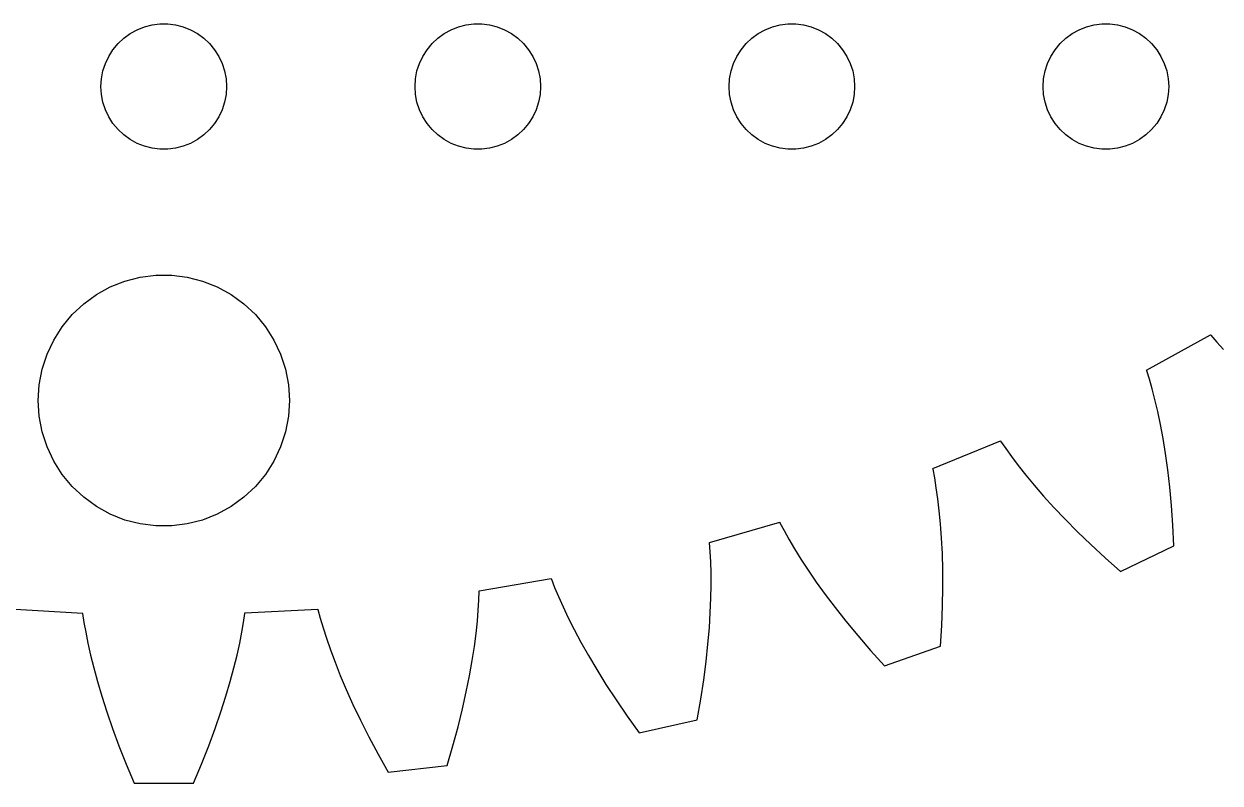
# Model space of a CAD drawing. Header units: metres. Extents: x -54 to 54, y -54 to 54.
# Drawn here: x -3.34 to 25.23, y -54.14 to -36 of the extents above; entities that cross this region are included whole.
import ezdxf

# ---------------------------------------------------------------- set-up
doc = ezdxf.new("R2010")
doc.units = ezdxf.units.M

msp = doc.modelspace()

# ---------------------------------------------------------------- linework, layer by layer
for p, q in [((-0.956131, -36.3442), (-0.803726, -36.2335)), ((-0.803726, -36.2335), (-0.638657, -36.1428)), ((-0.638657, -36.1428), (-0.463516, -36.0734)), ((-0.463516, -36.0734), (-0.281067, -36.0266)), ((-0.281067, -36.0266), (-0.094177, -36.003)), ((-0.094177, -36.003), (0.094177, -36.003)), ((0.094177, -36.003), (0.281067, -36.0266)), ((0.281067, -36.0266), (0.463516, -36.0734)), ((0.463516, -36.0734), (0.638657, -36.1428)), ((0.638657, -36.1428), (0.803726, -36.2335)), ((0.803726, -36.2335), (0.956131, -36.3442)), ((6.54385, -36.3442), (6.69626, -36.2335)), ((6.69626, -36.2335), (6.86133, -36.1428)), ((6.86133, -36.1428), (7.03647, -36.0734)), ((7.03647, -36.0734), (7.21892, -36.0266)), ((7.21892, -36.0266), (7.40581, -36.003)), ((7.40581, -36.003), (7.59418, -36.003)), ((7.59418, -36.003), (7.78107, -36.0266)), ((7.78107, -36.0266), (7.96352, -36.0734)), ((7.96352, -36.0734), (8.13866, -36.1428)), ((8.13866, -36.1428), (8.30373, -36.2335)), ((8.30373, -36.2335), (8.45613, -36.3442)), ((14.0439, -36.3442), (14.1963, -36.2335)), ((14.1963, -36.2335), (14.3613, -36.1428)), ((14.3613, -36.1428), (14.5365, -36.0734)), ((14.5365, -36.0734), (14.7189, -36.0266)), ((14.7189, -36.0266), (14.9058, -36.003)), ((14.9058, -36.003), (15.0942, -36.003)), ((15.0942, -36.003), (15.2811, -36.0266)), ((15.2811, -36.0266), (15.4635, -36.0734)), ((15.4635, -36.0734), (15.6387, -36.1428)), ((15.6387, -36.1428), (15.8037, -36.2335)), ((15.8037, -36.2335), (15.9561, -36.3442)), ((21.5439, -36.3442), (21.6963, -36.2335)), ((21.6963, -36.2335), (21.8613, -36.1428)), ((21.8613, -36.1428), (22.0365, -36.0734)), ((22.0365, -36.0734), (22.2189, -36.0266)), ((22.2189, -36.0266), (22.4058, -36.003)), ((22.4058, -36.003), (22.5942, -36.003)), ((22.5942, -36.003), (22.7811, -36.0266)), ((22.7811, -36.0266), (22.9635, -36.0734)), ((22.9635, -36.0734), (23.1387, -36.1428)), ((23.1387, -36.1428), (23.3037, -36.2335)), ((23.3037, -36.2335), (23.4561, -36.3442)), ((-1.21352, -36.6183), (-1.09344, -36.4732)), ((-1.09344, -36.4732), (-0.956131, -36.3442)), ((0.956131, -36.3442), (1.09344, -36.4732)), ((1.09344, -36.4732), (1.21352, -36.6183)), ((6.28647, -36.6183), (6.40654, -36.4732)), ((6.40654, -36.4732), (6.54385, -36.3442)), ((8.45613, -36.3442), (8.59344, -36.4732)), ((8.59344, -36.4732), (8.71352, -36.6183)), ((13.7865, -36.6183), (13.9065, -36.4732)), ((13.9065, -36.4732), (14.0439, -36.3442)), ((15.9561, -36.3442), (16.0934, -36.4732)), ((16.0934, -36.4732), (16.2135, -36.6183)), ((21.2865, -36.6183), (21.4065, -36.4732)), ((21.4065, -36.4732), (21.5439, -36.3442)), ((23.4561, -36.3442), (23.5934, -36.4732)), ((23.5934, -36.4732), (23.7135, -36.6183)), ((-1.39465, -36.9478), (-1.31445, -36.7774)), ((-1.31445, -36.7774), (-1.21352, -36.6183)), ((1.21352, -36.6183), (1.31445, -36.7774)), ((1.31445, -36.7774), (1.39465, -36.9478)), ((6.10533, -36.9478), (6.18553, -36.7774)), ((6.18553, -36.7774), (6.28647, -36.6183)), ((8.71352, -36.6183), (8.81445, -36.7774)), ((8.81445, -36.7774), (8.89465, -36.9478)), ((13.6053, -36.9478), (13.6855, -36.7774)), ((13.6855, -36.7774), (13.7865, -36.6183)), ((16.2135, -36.6183), (16.3145, -36.7774)), ((16.3145, -36.7774), (16.3947, -36.9478)), ((21.1053, -36.9478), (21.1855, -36.7774)), ((21.1855, -36.7774), (21.2865, -36.6183)), ((23.7135, -36.6183), (23.8145, -36.7774)), ((23.8145, -36.7774), (23.8947, -36.9478)), ((-1.48816, -37.312), (-1.45287, -37.127)), ((-1.45287, -37.127), (-1.39465, -36.9478)), ((1.39465, -36.9478), (1.45287, -37.127)), ((1.45287, -37.127), (1.48816, -37.312)), ((6.01183, -37.312), (6.04712, -37.127)), ((6.04712, -37.127), (6.10533, -36.9478)), ((8.89465, -36.9478), (8.95287, -37.127)), ((8.95287, -37.127), (8.98816, -37.312)), ((13.5118, -37.312), (13.5471, -37.127)), ((13.5471, -37.127), (13.6053, -36.9478)), ((16.3947, -36.9478), (16.4529, -37.127)), ((16.4529, -37.127), (16.4882, -37.312)), ((21.0118, -37.312), (21.0471, -37.127)), ((21.0471, -37.127), (21.1053, -36.9478)), ((23.8947, -36.9478), (23.9529, -37.127)), ((23.9529, -37.127), (23.9882, -37.312)), ((-1.5, -37.5), (-1.48816, -37.312)), ((1.48816, -37.312), (1.5, -37.5)), ((6, -37.5), (6.01183, -37.312)), ((8.98816, -37.312), (9, -37.5)), ((13.5, -37.5), (13.5118, -37.312)), ((16.4882, -37.312), (16.5, -37.5)), ((21, -37.5), (21.0118, -37.312)), ((23.9882, -37.312), (24, -37.5)), ((-1.48816, -37.688), (-1.5, -37.5)), ((-1.45287, -37.873), (-1.48816, -37.688)), ((1.48816, -37.688), (1.45287, -37.873)), ((1.5, -37.5), (1.48816, -37.688)), ((6.01183, -37.688), (6, -37.5)), ((6.04712, -37.873), (6.01183, -37.688)), ((8.98816, -37.688), (8.95287, -37.873)), ((9, -37.5), (8.98816, -37.688)), ((13.5118, -37.688), (13.5, -37.5)), ((13.5471, -37.873), (13.5118, -37.688)), ((16.4882, -37.688), (16.4529, -37.873)), ((16.5, -37.5), (16.4882, -37.688)), ((21.0118, -37.688), (21, -37.5)), ((21.0471, -37.873), (21.0118, -37.688)), ((23.9882, -37.688), (23.9529, -37.873)), ((24, -37.5), (23.9882, -37.688)), ((-1.39465, -38.0522), (-1.45287, -37.873)), ((1.45287, -37.873), (1.39465, -38.0522)), ((6.10533, -38.0522), (6.04712, -37.873)), ((8.95287, -37.873), (8.89465, -38.0522)), ((13.6053, -38.0522), (13.5471, -37.873)), ((16.4529, -37.873), (16.3947, -38.0522)), ((21.1053, -38.0522), (21.0471, -37.873)), ((23.9529, -37.873), (23.8947, -38.0522)), ((-1.31445, -38.2226), (-1.39465, -38.0522)), ((-1.21352, -38.3817), (-1.31445, -38.2226)), ((1.31445, -38.2226), (1.21352, -38.3817)), ((1.39465, -38.0522), (1.31445, -38.2226)), ((6.18553, -38.2226), (6.10533, -38.0522)), ((6.28647, -38.3817), (6.18553, -38.2226)), ((8.81445, -38.2226), (8.71352, -38.3817)), ((8.89465, -38.0522), (8.81445, -38.2226)), ((13.6855, -38.2226), (13.6053, -38.0522)), ((13.7865, -38.3817), (13.6855, -38.2226)), ((16.3145, -38.2226), (16.2135, -38.3817)), ((16.3947, -38.0522), (16.3145, -38.2226)), ((21.1855, -38.2226), (21.1053, -38.0522)), ((21.2865, -38.3817), (21.1855, -38.2226)), ((23.8145, -38.2226), (23.7135, -38.3817)), ((23.8947, -38.0522), (23.8145, -38.2226)), ((-1.09344, -38.5268), (-1.21352, -38.3817)), ((-0.956131, -38.6558), (-1.09344, -38.5268)), ((1.09344, -38.5268), (0.956131, -38.6558)), ((1.21352, -38.3817), (1.09344, -38.5268)), ((6.40654, -38.5268), (6.28647, -38.3817)), ((6.54385, -38.6558), (6.40654, -38.5268)), ((8.59344, -38.5268), (8.45613, -38.6558)), ((8.71352, -38.3817), (8.59344, -38.5268)), ((13.9065, -38.5268), (13.7865, -38.3817)), ((14.0439, -38.6558), (13.9065, -38.5268)), ((16.0934, -38.5268), (15.9561, -38.6558)), ((16.2135, -38.3817), (16.0934, -38.5268)), ((21.4065, -38.5268), (21.2865, -38.3817)), ((21.5439, -38.6558), (21.4065, -38.5268)), ((23.5934, -38.5268), (23.4561, -38.6558)), ((23.7135, -38.3817), (23.5934, -38.5268)), ((-0.803726, -38.7665), (-0.956131, -38.6558)), ((-0.638657, -38.8572), (-0.803726, -38.7665)), ((0.803726, -38.7665), (0.638657, -38.8572)), ((0.956131, -38.6558), (0.803726, -38.7665)), ((6.69626, -38.7665), (6.54385, -38.6558)), ((6.86133, -38.8572), (6.69626, -38.7665)), ((8.30373, -38.7665), (8.13866, -38.8572)), ((8.45613, -38.6558), (8.30373, -38.7665)), ((14.1963, -38.7665), (14.0439, -38.6558)), ((14.3613, -38.8572), (14.1963, -38.7665)), ((15.8037, -38.7665), (15.6387, -38.8572)), ((15.9561, -38.6558), (15.8037, -38.7665)), ((21.6963, -38.7665), (21.5439, -38.6558)), ((21.8613, -38.8572), (21.6963, -38.7665)), ((23.3037, -38.7665), (23.1387, -38.8572)), ((23.4561, -38.6558), (23.3037, -38.7665)), ((-0.463516, -38.9266), (-0.638657, -38.8572)), ((-0.281067, -38.9734), (-0.463516, -38.9266)), ((-0.094177, -38.997), (-0.281067, -38.9734)), ((0.094177, -38.997), (-0.094177, -38.997)), ((0.281067, -38.9734), (0.094177, -38.997)), ((0.463516, -38.9266), (0.281067, -38.9734)), ((0.638657, -38.8572), (0.463516, -38.9266)), ((7.03647, -38.9266), (6.86133, -38.8572)), ((7.21892, -38.9734), (7.03647, -38.9266)), ((7.40581, -38.997), (7.21892, -38.9734)), ((7.59418, -38.997), (7.40581, -38.997)), ((7.78107, -38.9734), (7.59418, -38.997)), ((7.96352, -38.9266), (7.78107, -38.9734)), ((8.13866, -38.8572), (7.96352, -38.9266)), ((14.5365, -38.9266), (14.3613, -38.8572)), ((14.7189, -38.9734), (14.5365, -38.9266)), ((14.9058, -38.997), (14.7189, -38.9734)), ((15.0942, -38.997), (14.9058, -38.997)), ((15.2811, -38.9734), (15.0942, -38.997)), ((15.4635, -38.9266), (15.2811, -38.9734)), ((15.6387, -38.8572), (15.4635, -38.9266)), ((22.0365, -38.9266), (21.8613, -38.8572)), ((22.2189, -38.9734), (22.0365, -38.9266)), ((22.4058, -38.997), (22.2189, -38.9734)), ((22.5942, -38.997), (22.4058, -38.997)), ((22.7811, -38.9734), (22.5942, -38.997)), ((22.9635, -38.9266), (22.7811, -38.9734)), ((23.1387, -38.8572), (22.9635, -38.9266)), ((-1.27733, -42.2855), (-0.927048, -42.1468)), ((-0.927048, -42.1468), (-0.562134, -42.0531)), ((-0.562134, -42.0531), (-0.18837, -42.0059)), ((-0.18837, -42.0059), (0.18837, -42.0059)), ((0.18837, -42.0059), (0.562134, -42.0531)), ((0.562134, -42.0531), (0.927048, -42.1468)), ((0.927048, -42.1468), (1.27733, -42.2855)), ((-1.91226, -42.6885), (-1.60747, -42.467)), ((-1.60747, -42.467), (-1.27733, -42.2855)), ((1.27733, -42.2855), (1.60747, -42.467)), ((1.60747, -42.467), (1.91226, -42.6885)), ((-2.1869, -42.9464), (-1.91226, -42.6885)), ((1.91226, -42.6885), (2.1869, -42.9464)), ((-2.42705, -43.2366), (-2.1869, -42.9464)), ((2.1869, -42.9464), (2.42705, -43.2366)), ((-2.62891, -43.5547), (-2.42705, -43.2366)), ((2.42705, -43.2366), (2.62891, -43.5547)), ((-2.78932, -43.8956), (-2.62891, -43.5547)), ((2.62891, -43.5547), (2.78932, -43.8956)), ((23.4716, -44.274), (25.0023, -43.4328)), ((25.0023, -43.4328), (25.0072, -43.4414)), ((25.0072, -43.4414), (25.147, -43.6034)), ((25.147, -43.6034), (25.3075, -43.7811)), ((-2.90575, -44.2539), (-2.78932, -43.8956)), ((2.78932, -43.8956), (2.90575, -44.2539)), ((-2.97633, -44.624), (-2.90575, -44.2539)), ((2.90575, -44.2539), (2.97633, -44.624)), ((23.4782, -44.2864), (23.4716, -44.274)), ((23.541, -44.491), (23.4782, -44.2864)), ((23.6061, -44.7214), (23.541, -44.491)), ((-3, -45), (-2.97633, -44.624)), ((2.97633, -44.624), (3, -45)), ((23.6723, -44.9778), (23.6061, -44.7214)), ((-2.97633, -45.376), (-3, -45)), ((3, -45), (2.97633, -45.376)), ((23.7385, -45.2604), (23.6723, -44.9778)), ((-2.90575, -45.7461), (-2.97633, -45.376)), ((2.97633, -45.376), (2.90575, -45.7461)), ((23.8034, -45.5693), (23.7385, -45.2604)), ((23.866, -45.9045), (23.8034, -45.5693)), ((-2.78932, -46.1044), (-2.90575, -45.7461)), ((2.90575, -45.7461), (2.78932, -46.1044)), ((18.3669, -46.6236), (19.9822, -45.9591)), ((19.9822, -45.9591), (19.9861, -45.9681)), ((19.9861, -45.9681), (20.1069, -46.1448)), ((23.9251, -46.2661), (23.866, -45.9045)), ((-2.62891, -46.4453), (-2.78932, -46.1044)), ((2.78932, -46.1044), (2.62891, -46.4453)), ((20.1069, -46.1448), (20.2464, -46.3393)), ((23.9795, -46.6542), (23.9251, -46.2661)), ((-2.42705, -46.7634), (-2.62891, -46.4453)), ((2.62891, -46.4453), (2.42705, -46.7634)), ((20.2464, -46.3393), (20.4056, -46.551)), ((20.4056, -46.551), (20.5853, -46.7789)), ((-2.1869, -47.0536), (-2.42705, -46.7634)), ((2.42705, -46.7634), (2.1869, -47.0536)), ((18.3721, -46.6367), (18.3669, -46.6236)), ((18.4116, -46.847), (18.3721, -46.6367)), ((18.4505, -47.0833), (18.4116, -46.847)), ((20.5853, -46.7789), (20.7863, -47.0222)), ((24.028, -47.0686), (23.9795, -46.6542)), ((-1.91226, -47.3115), (-2.1869, -47.0536)), ((2.1869, -47.0536), (1.91226, -47.3115)), ((18.4875, -47.3455), (18.4505, -47.0833)), ((20.7863, -47.0222), (21.0093, -47.2802)), ((24.0695, -47.5093), (24.028, -47.0686)), ((-1.60747, -47.533), (-1.91226, -47.3115)), ((1.91226, -47.3115), (1.60747, -47.533)), ((18.5217, -47.6337), (18.4875, -47.3455)), ((21.0093, -47.2802), (21.2552, -47.5519)), ((-1.27733, -47.7145), (-1.60747, -47.533)), ((1.60747, -47.533), (1.27733, -47.7145)), ((18.5516, -47.9479), (18.5217, -47.6337)), ((21.2552, -47.5519), (21.5247, -47.8363)), ((24.1028, -47.9762), (24.0695, -47.5093)), ((-0.927048, -47.8532), (-1.27733, -47.7145)), ((-0.562134, -47.9469), (-0.927048, -47.8532)), ((-0.18837, -47.9941), (-0.562134, -47.9469)), ((0.562134, -47.9469), (0.18837, -47.9941)), ((0.927048, -47.8532), (0.562134, -47.9469)), ((1.27733, -47.7145), (0.927048, -47.8532)), ((13.0312, -48.3869), (14.7107, -47.9074)), ((14.7107, -47.9074), (14.7136, -47.9168)), ((14.7136, -47.9168), (14.8139, -48.1059)), ((18.5763, -48.288), (18.5516, -47.9479)), ((21.5247, -47.8363), (21.8185, -48.1327)), ((24.1267, -48.4691), (24.1028, -47.9762)), ((0.18837, -47.9941), (-0.18837, -47.9941)), ((14.8139, -48.1059), (14.9308, -48.3148)), ((21.8185, -48.1327), (22.1372, -48.4399)), ((13.0349, -48.4005), (13.0312, -48.3869)), ((13.0506, -48.6139), (13.0349, -48.4005)), ((14.9308, -48.3148), (15.0652, -48.543)), ((15.0652, -48.543), (15.2183, -48.7896)), ((18.5945, -48.654), (18.5763, -48.288)), ((22.1372, -48.4399), (22.4815, -48.757)), ((22.8519, -49.083), (24.1267, -48.4691)), ((13.0628, -48.853), (13.0506, -48.6139)), ((15.2183, -48.7896), (15.3908, -49.0539)), ((18.6051, -49.0457), (18.5945, -48.654)), ((22.4815, -48.757), (22.8519, -49.083)), ((13.0703, -49.1177), (13.0628, -48.853)), ((13.0719, -49.4079), (13.0703, -49.1177)), ((15.3908, -49.0539), (15.5835, -49.3352)), ((18.6069, -49.463), (18.6051, -49.0457)), ((7.53168, -49.5417), (9.25433, -49.2532)), ((9.25433, -49.2532), (9.25615, -49.2629)), ((9.25615, -49.2629), (9.33456, -49.4621)), ((13.0665, -49.7235), (13.0719, -49.4079)), ((15.5835, -49.3352), (15.7975, -49.6327)), ((7.52553, -49.7694), (7.53378, -49.5556)), ((7.53378, -49.5556), (7.53168, -49.5417)), ((9.33456, -49.4621), (9.42732, -49.6828)), ((9.42732, -49.6828), (9.53543, -49.9245)), ((15.7975, -49.6327), (16.0334, -49.9456)), ((18.5988, -49.9055), (18.6069, -49.463)), ((-3.6812, -49.9756), (-1.93758, -50.0776)), ((1.93741, -50.0735), (3.6815, -49.9797)), ((3.6815, -49.9797), (3.68224, -49.9895)), ((3.68224, -49.9895), (3.73788, -50.1962)), ((7.51086, -50.0084), (7.52553, -49.7694)), ((9.53543, -49.9245), (9.6599, -50.1867)), ((13.0529, -50.0643), (13.0665, -49.7235)), ((16.0334, -49.9456), (16.2922, -50.2729)), ((18.5796, -50.3732), (18.5988, -49.9055)), ((-1.93758, -50.0776), (-1.93796, -50.0875)), ((-1.93796, -50.0875), (-1.90581, -50.2991)), ((1.90581, -50.2991), (1.93796, -50.0875)), ((1.93796, -50.0875), (1.93741, -50.0735)), ((3.73788, -50.1962), (3.80534, -50.4259)), ((7.45778, -50.5608), (7.48868, -50.2723)), ((7.48868, -50.2723), (7.51086, -50.0084)), ((9.6599, -50.1867), (9.80168, -50.4687)), ((13.0301, -50.43), (13.0529, -50.0643)), ((16.2922, -50.2729), (16.5744, -50.6139)), ((-1.90581, -50.2991), (-1.86449, -50.5349)), ((-1.86449, -50.5349), (-1.81288, -50.7946)), ((1.81288, -50.7946), (1.86449, -50.5349)), ((1.86449, -50.5349), (1.90581, -50.2991)), ((3.80534, -50.4259), (3.88571, -50.6782)), ((7.41708, -50.8738), (7.45778, -50.5608)), ((9.80168, -50.4687), (9.96176, -50.7698)), ((12.9967, -50.8204), (13.0301, -50.43)), ((18.5482, -50.8657), (18.5796, -50.3732)), ((-1.81288, -50.7946), (-1.74988, -51.0779)), ((1.74988, -51.0779), (1.81288, -50.7946)), ((3.88571, -50.6782), (3.98003, -50.9527)), ((9.96176, -50.7698), (10.1411, -51.0894)), ((12.9518, -51.2352), (12.9967, -50.8204)), ((16.5744, -50.6139), (16.8811, -50.9676)), ((-1.74988, -51.0779), (-1.67439, -51.3844)), ((1.67439, -51.3844), (1.74988, -51.0779)), ((3.98003, -50.9527), (4.08936, -51.2488)), ((7.36545, -51.2109), (7.41708, -50.8738)), ((10.1411, -51.0894), (10.3405, -51.4267)), ((16.8811, -50.9676), (17.2127, -51.333)), ((17.2127, -51.333), (18.5482, -50.8657)), ((-1.67439, -51.3844), (-1.58534, -51.7136)), ((1.58534, -51.7136), (1.67439, -51.3844)), ((4.08936, -51.2488), (4.21471, -51.5659)), ((7.30177, -51.5718), (7.36545, -51.2109)), ((12.8942, -51.6741), (12.9518, -51.2352)), ((4.21471, -51.5659), (4.35709, -51.9036)), ((7.22493, -51.9561), (7.30177, -51.5718)), ((10.3405, -51.4267), (10.5609, -51.7809)), ((12.8228, -52.1367), (12.8942, -51.6741)), ((-1.58534, -51.7136), (-1.48166, -52.0651)), ((1.48166, -52.0651), (1.58534, -51.7136)), ((4.35709, -51.9036), (4.51752, -52.2611)), ((7.13385, -52.3632), (7.22493, -51.9561)), ((10.5609, -51.7809), (10.8033, -52.1514)), ((-1.48166, -52.0651), (-1.36227, -52.4383)), ((1.36227, -52.4383), (1.48166, -52.0651)), ((4.51752, -52.2611), (4.69691, -52.6378)), ((10.8033, -52.1514), (11.0684, -52.5372)), ((12.7364, -52.6226), (12.8228, -52.1367)), ((-1.36227, -52.4383), (-1.22618, -52.8327)), ((1.22618, -52.8327), (1.36227, -52.4383)), ((7.02747, -52.7929), (7.13385, -52.3632)), ((11.0684, -52.5372), (11.357, -52.9374)), ((-1.22618, -52.8327), (-1.07236, -53.2478)), ((1.07236, -53.2478), (1.22618, -52.8327)), ((4.69691, -52.6378), (4.89624, -53.0331)), ((6.90468, -53.2446), (7.02747, -52.7929)), ((11.357, -52.9374), (12.7364, -52.6226)), ((4.89624, -53.0331), (5.11647, -53.4461)), ((-1.07236, -53.2478), (-0.899765, -53.6829)), ((0.899765, -53.6829), (1.07236, -53.2478)), ((6.76447, -53.7177), (6.90468, -53.2446)), ((-0.899765, -53.6829), (-0.707458, -54.1374)), ((0.707458, -54.1374), (0.899765, -53.6829)), ((5.11647, -53.4461), (5.35844, -53.8762)), ((5.35844, -53.8762), (6.76447, -53.7177)), ((-0.707458, -54.1374), (0.707458, -54.1374))]:
    msp.add_line(p, q)

doc.saveas('drawing.dxf')
